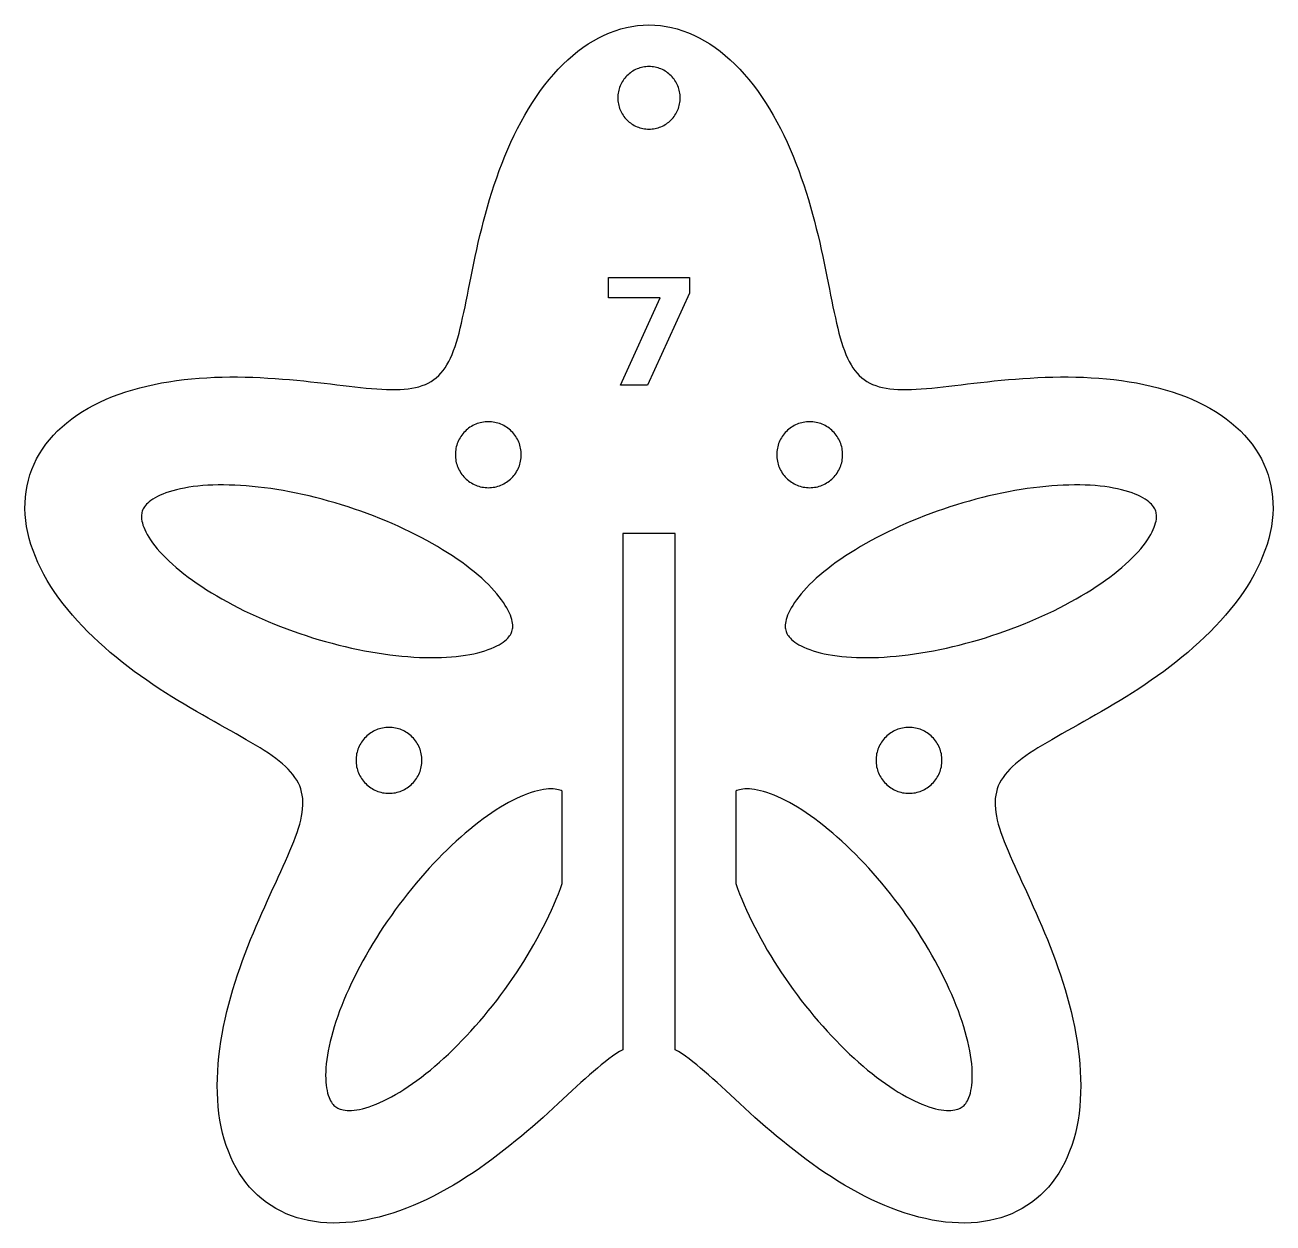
# Model space of a CAD drawing. Header units: millimetres. Extents: x -36 to 112, y -32 to 38.
# Drawn here: x 40 to 111.9, y -31.5 to 37.5 of the extents above; entities that cross this region are included whole.
import ezdxf

# ---------------------------------------------------------------- set-up
doc = ezdxf.new("R2010")
doc.units = ezdxf.units.MM
doc.layers.add('CUT', color=1, linetype='Continuous')
doc.layers.add('ENGRAVE', color=7, linetype='Continuous')

msp = doc.modelspace()

# ---------------------------------------------------------------- linework, layer by layer
at = {"layer": 'CUT'}
for points in [[(104.121, -0.739), (103.76, -0.973), (103.4, -1.2), (103.041, -1.422), (102.685, -1.638), (102.331, -1.848), (101.981, -2.052), (101.636, -2.251), (101.296, -2.445), (100.962, -2.634), (100.634, -2.818), (100.313, -2.997), (100, -3.172), (99.695, -3.343), (99.398, -3.511), (99.112, -3.676), (98.835, -3.837), (98.568, -3.996), (98.312, -4.153), (98.067, -4.308), (97.834, -4.462), (97.612, -4.614), (97.403, -4.766), (97.206, -4.918), (97.023, -5.07), (96.852, -5.223), (96.694, -5.377), (96.549, -5.532), (96.418, -5.689), (96.301, -5.849), (96.197, -6.011), (96.106, -6.176), (96.029, -6.345), (95.966, -6.518), (95.916, -6.696), (95.879, -6.878), (95.854, -7.065), (95.843, -7.257), (95.845, -7.455), (95.858, -7.659), (95.884, -7.87), (95.921, -8.087), (95.969, -8.311), (96.029, -8.542), (96.099, -8.781), (96.179, -9.027), (96.268, -9.28), (96.366, -9.542), (96.473, -9.811), (96.588, -10.088), (96.711, -10.374), (96.84, -10.667), (96.975, -10.969), (97.116, -11.279), (97.262, -11.596), (97.413, -11.922), (97.567, -12.256), (97.724, -12.598), (97.884, -12.947), (98.045, -13.303), (98.208, -13.667), (98.37, -14.038), (98.533, -14.416), (98.694, -14.8), (98.854, -15.19), (99.012, -15.586), (99.166, -15.987), (99.317, -16.394), (99.464, -16.805), (99.606, -17.22), (99.743, -17.639), (99.873, -18.062), (99.997, -18.487), (100.113, -18.914), (100.222, -19.343), (100.322, -19.773), (100.414, -20.204), (100.496, -20.635), (100.569, -21.066), (100.632, -21.495), (100.683, -21.923), (100.724, -22.348), (100.754, -22.77), (100.772, -23.189), (100.778, -23.604), (100.772, -24.014), (100.753, -24.419), (100.722, -24.818), (100.678, -25.21), (100.621, -25.595), (100.551, -25.972), (100.468, -26.341), (100.371, -26.701), (100.261, -27.051), (100.139, -27.392), (100.002, -27.722), (99.853, -28.04), (99.691, -28.348), (99.516, -28.643), (99.328, -28.926), (99.128, -29.196), (98.915, -29.452), (98.69, -29.695), (98.454, -29.924), (98.206, -30.138), (97.946, -30.338), (97.676, -30.523), (97.396, -30.693), (97.105, -30.847), (96.805, -30.986), (96.495, -31.109), (96.176, -31.216), (95.849, -31.307), (95.514, -31.382), (95.172, -31.442), (94.823, -31.485), (94.467, -31.512), (94.105, -31.524), (93.738, -31.52), (93.366, -31.501), (92.989, -31.466), (92.609, -31.416), (92.225, -31.351), (91.838, -31.272), (91.449, -31.178), (91.059, -31.071), (90.667, -30.95), (90.274, -30.816), (89.881, -30.67), (89.489, -30.511), (89.097, -30.341), (88.706, -30.159), (88.317, -29.967), (87.93, -29.765), (87.546, -29.553), (87.164, -29.333), (86.786, -29.105), (86.412, -28.869), (86.041, -28.626), (85.675, -28.377), (85.314, -28.122), (84.958, -27.863), (84.607, -27.6), (84.261, -27.333), (83.921, -27.064), (83.587, -26.793), (83.259, -26.52), (82.938, -26.248), (82.622, -25.976), (82.313, -25.704), (82.011, -25.435), (81.715, -25.168), (81.426, -24.904), (81.143, -24.645), (80.867, -24.39), (80.597, -24.14), (80.333, -23.896), (80.076, -23.659), (79.825, -23.429), (79.58, -23.207), (79.341, -22.994), (79.107, -22.789), (78.879, -22.594), (78.656, -22.409), (78.438, -22.235), (78.224, -22.071), (78.015, -21.919), (77.81, -21.779), (77.608, -21.651), (77.41, -21.536), (77.404, -21.533), (77.404, 8.203), (74.404, 8.203), (74.404, -21.533), (74.399, -21.536), (74.2, -21.651), (73.999, -21.779), (73.794, -21.919), (73.585, -22.071), (73.371, -22.235), (73.153, -22.409), (72.93, -22.594), (72.702, -22.789), (72.468, -22.994), (72.229, -23.207), (71.984, -23.429), (71.733, -23.659), (71.476, -23.896), (71.212, -24.14), (70.942, -24.39), (70.666, -24.645), (70.383, -24.904), (70.094, -25.168), (69.798, -25.435), (69.496, -25.704), (69.187, -25.976), (68.871, -26.248), (68.55, -26.52), (68.222, -26.793), (67.888, -27.064), (67.548, -27.333), (67.202, -27.6), (66.851, -27.863), (66.495, -28.122), (66.134, -28.377), (65.768, -28.626), (65.397, -28.869), (65.023, -29.105), (64.645, -29.333), (64.263, -29.553), (63.879, -29.765), (63.492, -29.967), (63.103, -30.159), (62.712, -30.341), (62.32, -30.511), (61.927, -30.67), (61.535, -30.816), (61.142, -30.95), (60.75, -31.071), (60.359, -31.178), (59.971, -31.272), (59.584, -31.351), (59.2, -31.416), (58.82, -31.466), (58.443, -31.501), (58.071, -31.52), (57.704, -31.524), (57.342, -31.512), (56.986, -31.485), (56.637, -31.442), (56.295, -31.382), (55.96, -31.307), (55.633, -31.216), (55.314, -31.109), (55.004, -30.986), (54.704, -30.847), (54.413, -30.693), (54.133, -30.523), (53.863, -30.338), (53.603, -30.138), (53.355, -29.924), (53.119, -29.695), (52.894, -29.452), (52.681, -29.196), (52.481, -28.926), (52.293, -28.643), (52.118, -28.348), (51.956, -28.04), (51.806, -27.722), (51.67, -27.392), (51.547, -27.051), (51.438, -26.701), (51.341, -26.341), (51.258, -25.972), (51.188, -25.595), (51.131, -25.21), (51.087, -24.818), (51.056, -24.419), (51.037, -24.014), (51.031, -23.604), (51.037, -23.189), (51.055, -22.77), (51.085, -22.348), (51.126, -21.923), (51.177, -21.495), (51.24, -21.066), (51.313, -20.635), (51.395, -20.204), (51.487, -19.773), (51.587, -19.343), (51.696, -18.914), (51.812, -18.487), (51.936, -18.062), (52.066, -17.639), (52.203, -17.22), (52.345, -16.805), (52.492, -16.394), (52.643, -15.987), (52.797, -15.586), (52.955, -15.19), (53.115, -14.8), (53.276, -14.416), (53.439, -14.038), (53.601, -13.667), (53.764, -13.303), (53.925, -12.947), (54.085, -12.598), (54.242, -12.256), (54.396, -11.922), (54.546, -11.596), (54.693, -11.279), (54.834, -10.969), (54.969, -10.667), (55.098, -10.374), (55.221, -10.088), (55.336, -9.811), (55.443, -9.542), (55.541, -9.28), (55.63, -9.027), (55.71, -8.781), (55.78, -8.542), (55.839, -8.311), (55.888, -8.087), (55.925, -7.87), (55.951, -7.659), (55.964, -7.455), (55.966, -7.257), (55.954, -7.065), (55.93, -6.878), (55.893, -6.696), (55.843, -6.518), (55.78, -6.345), (55.703, -6.176), (55.612, -6.011), (55.508, -5.849), (55.391, -5.689), (55.259, -5.532), (55.115, -5.377), (54.957, -5.223), (54.786, -5.07), (54.602, -4.918), (54.406, -4.766), (54.197, -4.614), (53.975, -4.462), (53.742, -4.308), (53.497, -4.153), (53.241, -3.996), (52.974, -3.837), (52.697, -3.676), (52.41, -3.511), (52.114, -3.343), (51.809, -3.172), (51.496, -2.997), (51.175, -2.818), (50.847, -2.634), (50.513, -2.445), (50.173, -2.251), (49.827, -2.052), (49.478, -1.848), (49.124, -1.638), (48.768, -1.422), (48.409, -1.2), (48.049, -0.973), (47.688, -0.739), (47.327, -0.499), (46.966, -0.253), (46.608, 0), (46.251, 0.259), (45.897, 0.524), (45.547, 0.795), (45.202, 1.072), (44.862, 1.355), (44.528, 1.644), (44.2, 1.939), (43.88, 2.239), (43.568, 2.545), (43.265, 2.856), (42.972, 3.171), (42.689, 3.491), (42.417, 3.815), (42.156, 4.144), (41.907, 4.476), (41.671, 4.811), (41.448, 5.15), (41.239, 5.49), (41.044, 5.834), (40.864, 6.179), (40.699, 6.525), (40.55, 6.872), (40.416, 7.22), (40.299, 7.568), (40.198, 7.916), (40.114, 8.263), (40.048, 8.608), (39.998, 8.952), (39.966, 9.294), (39.952, 9.633), (39.956, 9.969), (39.977, 10.302), (40.016, 10.631), (40.073, 10.955), (40.148, 11.274), (40.24, 11.588), (40.35, 11.896), (40.477, 12.199), (40.622, 12.494), (40.783, 12.783), (40.961, 13.065), (41.156, 13.339), (41.367, 13.605), (41.594, 13.862), (41.836, 14.112), (42.093, 14.352), (42.365, 14.584), (42.65, 14.806), (42.95, 15.018), (43.262, 15.221), (43.588, 15.414), (43.925, 15.598), (44.273, 15.771), (44.632, 15.934), (45.002, 16.087), (45.381, 16.23), (45.769, 16.362), (46.166, 16.484), (46.57, 16.597), (46.981, 16.699), (47.398, 16.792), (47.821, 16.875), (48.248, 16.948), (48.68, 17.012), (49.115, 17.067), (49.553, 17.113), (49.994, 17.15), (50.435, 17.179), (50.878, 17.2), (51.32, 17.214), (51.762, 17.221), (52.203, 17.22), (52.642, 17.214), (53.078, 17.201), (53.511, 17.183), (53.941, 17.16), (54.366, 17.132), (54.786, 17.101), (55.202, 17.066), (55.611, 17.028), (56.014, 16.988), (56.41, 16.946), (56.799, 16.903), (57.181, 16.859), (57.554, 16.815), (57.919, 16.772), (58.276, 16.729), (58.623, 16.688), (58.961, 16.65), (59.29, 16.614), (59.609, 16.582), (59.918, 16.554), (60.218, 16.53), (60.507, 16.512), (60.786, 16.499), (61.055, 16.492), (61.313, 16.492), (61.561, 16.5), (61.8, 16.515), (62.028, 16.538), (62.246, 16.569), (62.454, 16.61), (62.652, 16.66), (62.841, 16.72), (63.021, 16.79), (63.191, 16.871), (63.353, 16.963), (63.506, 17.065), (63.651, 17.179), (63.788, 17.305), (63.917, 17.442), (64.039, 17.591), (64.155, 17.752), (64.264, 17.925), (64.367, 18.11), (64.464, 18.308), (64.557, 18.518), (64.645, 18.74), (64.728, 18.974), (64.808, 19.219), (64.885, 19.477), (64.959, 19.747), (65.031, 20.027), (65.101, 20.319), (65.169, 20.622), (65.237, 20.935), (65.305, 21.259), (65.373, 21.593), (65.442, 21.936), (65.512, 22.288), (65.583, 22.648), (65.657, 23.017), (65.733, 23.393), (65.812, 23.777), (65.894, 24.167), (65.981, 24.562), (66.071, 24.963), (66.166, 25.369), (66.266, 25.779), (66.372, 26.192), (66.482, 26.607), (66.599, 27.025), (66.722, 27.444), (66.851, 27.863), (66.987, 28.282), (67.13, 28.7), (67.28, 29.117), (67.437, 29.531), (67.601, 29.942), (67.772, 30.349), (67.951, 30.752), (68.138, 31.149), (68.332, 31.54), (68.534, 31.924), (68.744, 32.3), (68.961, 32.669), (69.185, 33.028), (69.417, 33.377), (69.655, 33.716), (69.901, 34.045), (70.154, 34.361), (70.414, 34.665), (70.68, 34.957), (70.953, 35.235), (71.231, 35.499), (71.515, 35.748), (71.805, 35.983), (72.1, 36.202), (72.399, 36.405), (72.703, 36.592), (73.011, 36.762), (73.323, 36.915), (73.638, 37.051), (73.956, 37.169), (74.277, 37.27), (74.6, 37.353), (74.925, 37.417), (75.251, 37.463), (75.577, 37.491), (75.904, 37.5), (76.232, 37.491), (76.558, 37.463), (76.884, 37.417), (77.209, 37.353), (77.532, 37.27), (77.852, 37.169), (78.171, 37.051), (78.486, 36.915), (78.798, 36.762), (79.106, 36.592), (79.41, 36.405), (79.709, 36.202), (80.004, 35.983), (80.294, 35.748), (80.578, 35.499), (80.856, 35.235), (81.129, 34.957), (81.395, 34.665), (81.655, 34.361), (81.907, 34.045), (82.153, 33.716), (82.392, 33.377), (82.624, 33.028), (82.848, 32.669), (83.065, 32.3), (83.275, 31.924), (83.477, 31.54), (83.671, 31.149), (83.857, 30.752), (84.037, 30.349), (84.208, 29.942), (84.372, 29.531), (84.529, 29.117), (84.679, 28.7), (84.822, 28.282), (84.958, 27.863), (85.087, 27.444), (85.21, 27.025), (85.327, 26.607), (85.437, 26.192), (85.543, 25.779), (85.643, 25.369), (85.738, 24.963), (85.828, 24.562), (85.915, 24.167), (85.997, 23.777), (86.076, 23.393), (86.152, 23.017), (86.226, 22.648), (86.297, 22.288), (86.367, 21.936), (86.436, 21.593), (86.504, 21.259), (86.572, 20.935), (86.64, 20.622), (86.708, 20.319), (86.778, 20.027), (86.85, 19.747), (86.924, 19.477), (87.001, 19.219), (87.081, 18.974), (87.164, 18.74), (87.252, 18.518), (87.345, 18.308), (87.442, 18.11), (87.545, 17.925), (87.654, 17.752), (87.77, 17.591), (87.892, 17.442), (88.021, 17.305), (88.158, 17.179), (88.303, 17.065), (88.456, 16.963), (88.618, 16.871), (88.788, 16.79), (88.968, 16.72), (89.157, 16.66), (89.355, 16.61), (89.563, 16.569), (89.781, 16.538), (90.009, 16.515), (90.247, 16.5), (90.496, 16.492), (90.754, 16.492), (91.023, 16.499), (91.302, 16.512), (91.591, 16.53), (91.891, 16.554), (92.2, 16.582), (92.519, 16.614), (92.848, 16.65), (93.186, 16.688), (93.533, 16.729), (93.89, 16.772), (94.255, 16.815), (94.628, 16.859), (95.01, 16.903), (95.399, 16.946), (95.795, 16.988), (96.198, 17.028), (96.607, 17.066), (97.022, 17.101), (97.443, 17.132), (97.868, 17.16), (98.298, 17.183), (98.731, 17.201), (99.167, 17.214), (99.606, 17.22), (100.047, 17.221), (100.489, 17.214), (100.931, 17.2), (101.374, 17.179), (101.815, 17.15), (102.255, 17.113), (102.694, 17.067), (103.129, 17.012), (103.561, 16.948), (103.988, 16.875), (104.411, 16.792), (104.828, 16.699), (105.239, 16.597), (105.643, 16.484), (106.04, 16.362), (106.428, 16.23), (106.807, 16.087), (107.176, 15.934), (107.536, 15.771), (107.884, 15.598), (108.221, 15.414), (108.546, 15.221), (108.859, 15.018), (109.158, 14.806), (109.444, 14.584), (109.716, 14.352), (109.973, 14.112), (110.215, 13.862), (110.442, 13.605), (110.653, 13.339), (110.848, 13.065), (111.026, 12.783), (111.187, 12.494), (111.332, 12.199), (111.459, 11.896), (111.569, 11.588), (111.661, 11.274), (111.736, 10.955), (111.793, 10.631), (111.832, 10.302), (111.853, 9.969), (111.857, 9.633), (111.842, 9.294), (111.811, 8.952), (111.761, 8.608), (111.694, 8.263), (111.611, 7.916), (111.51, 7.568), (111.393, 7.22), (111.259, 6.872), (111.11, 6.525), (110.945, 6.179), (110.765, 5.834), (110.57, 5.49), (110.361, 5.15), (110.138, 4.811), (109.902, 4.476), (109.653, 4.144), (109.392, 3.815), (109.12, 3.491), (108.837, 3.171), (108.543, 2.856), (108.241, 2.545), (107.929, 2.239), (107.609, 1.939), (107.281, 1.644), (106.947, 1.355), (106.607, 1.072), (106.262, 0.795), (105.912, 0.524), (105.558, 0.259), (105.201, 0), (104.842, -0.253), (104.482, -0.499), (104.121, -0.739)], [(77.702, 33.388), (77.696, 33.476), (77.685, 33.564), (77.67, 33.651), (77.651, 33.737), (77.627, 33.823), (77.599, 33.906), (77.567, 33.989), (77.532, 34.07), (77.492, 34.149), (77.448, 34.225), (77.401, 34.3), (77.35, 34.372), (77.296, 34.442), (77.238, 34.509), (77.177, 34.573), (77.113, 34.634), (77.046, 34.691), (76.977, 34.746), (76.904, 34.797), (76.83, 34.844), (76.753, 34.887), (76.674, 34.927), (76.593, 34.963), (76.511, 34.995), (76.427, 35.022), (76.342, 35.046), (76.256, 35.065), (76.169, 35.081), (76.081, 35.091), (75.993, 35.098), (75.904, 35.1), (75.816, 35.098), (75.728, 35.091), (75.64, 35.081), (75.553, 35.065), (75.467, 35.046), (75.382, 35.022), (75.298, 34.995), (75.216, 34.963), (75.135, 34.927), (75.056, 34.887), (74.979, 34.844), (74.904, 34.797), (74.832, 34.746), (74.763, 34.691), (74.696, 34.634), (74.632, 34.573), (74.571, 34.509), (74.513, 34.442), (74.459, 34.372), (74.408, 34.3), (74.361, 34.225), (74.317, 34.149), (74.277, 34.07), (74.241, 33.989), (74.21, 33.906), (74.182, 33.823), (74.158, 33.737), (74.139, 33.651), (74.124, 33.564), (74.113, 33.476), (74.107, 33.388), (74.104, 33.3), (74.107, 33.212), (74.113, 33.124), (74.124, 33.036), (74.139, 32.949), (74.158, 32.863), (74.182, 32.777), (74.21, 32.694), (74.241, 32.611), (74.277, 32.53), (74.317, 32.451), (74.361, 32.375), (74.408, 32.3), (74.459, 32.228), (74.513, 32.158), (74.571, 32.091), (74.632, 32.027), (74.696, 31.966), (74.763, 31.909), (74.832, 31.854), (74.904, 31.803), (74.979, 31.756), (75.056, 31.713), (75.135, 31.673), (75.216, 31.637), (75.298, 31.605), (75.382, 31.578), (75.467, 31.554), (75.553, 31.535), (75.64, 31.519), (75.728, 31.509), (75.816, 31.502), (75.904, 31.5), (75.993, 31.502), (76.081, 31.509), (76.169, 31.519), (76.256, 31.535), (76.342, 31.554), (76.427, 31.578), (76.511, 31.605), (76.593, 31.637), (76.674, 31.673), (76.753, 31.713), (76.83, 31.756), (76.904, 31.803), (76.977, 31.854), (77.046, 31.909), (77.113, 31.966), (77.177, 32.027), (77.238, 32.091), (77.296, 32.158), (77.35, 32.228), (77.401, 32.3), (77.448, 32.375), (77.492, 32.451), (77.532, 32.53), (77.567, 32.611), (77.599, 32.694), (77.627, 32.777), (77.651, 32.863), (77.67, 32.949), (77.685, 33.036), (77.696, 33.124), (77.702, 33.212), (77.704, 33.3), (77.702, 33.388)], [(68.537, 12.556), (68.544, 12.649), (68.546, 12.742), (68.544, 12.835), (68.537, 12.928), (68.526, 13.021), (68.51, 13.113), (68.49, 13.204), (68.465, 13.293), (68.435, 13.382), (68.402, 13.469), (68.364, 13.554), (68.322, 13.637), (68.276, 13.719), (68.226, 13.797), (68.173, 13.874), (68.115, 13.947), (68.054, 14.018), (67.99, 14.085), (67.923, 14.15), (67.852, 14.21), (67.778, 14.268), (67.702, 14.321), (67.623, 14.371), (67.542, 14.417), (67.459, 14.459), (67.374, 14.497), (67.287, 14.531), (67.198, 14.56), (67.108, 14.585), (67.017, 14.605), (66.926, 14.621), (66.833, 14.632), (66.74, 14.639), (66.647, 14.642), (66.554, 14.639), (66.461, 14.632), (66.368, 14.621), (66.276, 14.605), (66.185, 14.585), (66.095, 14.56), (66.007, 14.531), (65.92, 14.497), (65.835, 14.459), (65.751, 14.417), (65.67, 14.371), (65.591, 14.321), (65.515, 14.268), (65.442, 14.21), (65.371, 14.15), (65.304, 14.085), (65.239, 14.018), (65.178, 13.947), (65.121, 13.874), (65.067, 13.797), (65.017, 13.719), (64.972, 13.637), (64.93, 13.554), (64.892, 13.469), (64.858, 13.382), (64.829, 13.293), (64.804, 13.204), (64.784, 13.113), (64.768, 13.021), (64.756, 12.928), (64.75, 12.835), (64.747, 12.742), (64.75, 12.649), (64.756, 12.556), (64.768, 12.463), (64.784, 12.371), (64.804, 12.28), (64.829, 12.191), (64.858, 12.102), (64.892, 12.015), (64.93, 11.93), (64.972, 11.847), (65.017, 11.765), (65.067, 11.687), (65.121, 11.61), (65.178, 11.537), (65.239, 11.466), (65.304, 11.399), (65.371, 11.335), (65.442, 11.274), (65.515, 11.216), (65.591, 11.163), (65.67, 11.113), (65.751, 11.067), (65.835, 11.025), (65.92, 10.987), (66.007, 10.953), (66.095, 10.924), (66.185, 10.899), (66.276, 10.879), (66.368, 10.863), (66.461, 10.852), (66.554, 10.845), (66.647, 10.842), (66.74, 10.845), (66.833, 10.852), (66.926, 10.863), (67.017, 10.879), (67.108, 10.899), (67.198, 10.924), (67.287, 10.953), (67.374, 10.987), (67.459, 11.025), (67.542, 11.067), (67.623, 11.113), (67.702, 11.163), (67.778, 11.216), (67.852, 11.274), (67.923, 11.335), (67.99, 11.399), (68.054, 11.466), (68.115, 11.537), (68.173, 11.61), (68.226, 11.687), (68.276, 11.765), (68.322, 11.847), (68.364, 11.93), (68.402, 12.015), (68.435, 12.102), (68.465, 12.191), (68.49, 12.28), (68.51, 12.371), (68.526, 12.463), (68.537, 12.556)], [(87.053, 12.556), (87.059, 12.649), (87.062, 12.742), (87.059, 12.835), (87.053, 12.928), (87.041, 13.021), (87.025, 13.113), (87.005, 13.204), (86.98, 13.293), (86.951, 13.382), (86.917, 13.469), (86.879, 13.554), (86.837, 13.637), (86.791, 13.719), (86.742, 13.797), (86.688, 13.874), (86.63, 13.947), (86.57, 14.018), (86.505, 14.085), (86.438, 14.15), (86.367, 14.21), (86.294, 14.268), (86.217, 14.321), (86.139, 14.371), (86.058, 14.417), (85.974, 14.459), (85.889, 14.497), (85.802, 14.531), (85.714, 14.56), (85.624, 14.585), (85.533, 14.605), (85.441, 14.621), (85.348, 14.632), (85.255, 14.639), (85.162, 14.642), (85.069, 14.639), (84.976, 14.632), (84.883, 14.621), (84.791, 14.605), (84.701, 14.585), (84.611, 14.56), (84.522, 14.531), (84.435, 14.497), (84.35, 14.459), (84.267, 14.417), (84.185, 14.371), (84.107, 14.321), (84.03, 14.268), (83.957, 14.21), (83.886, 14.15), (83.819, 14.085), (83.755, 14.018), (83.694, 13.947), (83.636, 13.874), (83.583, 13.797), (83.533, 13.719), (83.487, 13.637), (83.445, 13.554), (83.407, 13.469), (83.374, 13.382), (83.344, 13.293), (83.319, 13.204), (83.299, 13.113), (83.283, 13.021), (83.272, 12.928), (83.265, 12.835), (83.262, 12.742), (83.265, 12.649), (83.272, 12.556), (83.283, 12.463), (83.299, 12.371), (83.319, 12.28), (83.344, 12.191), (83.374, 12.102), (83.407, 12.015), (83.445, 11.93), (83.487, 11.847), (83.533, 11.765), (83.583, 11.687), (83.636, 11.61), (83.694, 11.537), (83.755, 11.466), (83.819, 11.399), (83.886, 11.335), (83.957, 11.274), (84.03, 11.216), (84.107, 11.163), (84.185, 11.113), (84.267, 11.067), (84.35, 11.025), (84.435, 10.987), (84.522, 10.953), (84.611, 10.924), (84.701, 10.899), (84.791, 10.879), (84.883, 10.863), (84.976, 10.852), (85.069, 10.845), (85.162, 10.842), (85.255, 10.845), (85.348, 10.852), (85.441, 10.863), (85.533, 10.879), (85.624, 10.899), (85.714, 10.924), (85.802, 10.953), (85.889, 10.987), (85.974, 11.025), (86.058, 11.067), (86.139, 11.113), (86.217, 11.163), (86.294, 11.216), (86.367, 11.274), (86.438, 11.335), (86.505, 11.399), (86.57, 11.466), (86.63, 11.537), (86.688, 11.61), (86.742, 11.687), (86.791, 11.765), (86.837, 11.847), (86.879, 11.93), (86.917, 12.015), (86.951, 12.102), (86.98, 12.191), (87.005, 12.28), (87.025, 12.371), (87.041, 12.463), (87.053, 12.556)], [(59.305, 9.483), (58.935, 9.611), (58.564, 9.735), (58.191, 9.853), (57.817, 9.966), (57.442, 10.074), (57.067, 10.177), (56.692, 10.273), (56.317, 10.365), (55.944, 10.45), (55.572, 10.529), (55.202, 10.603), (54.834, 10.67), (54.47, 10.731), (54.108, 10.786), (53.75, 10.835), (53.397, 10.878), (53.048, 10.914), (52.705, 10.944), (52.366, 10.968), (52.034, 10.985), (51.709, 10.996), (51.39, 11.001), (51.079, 10.999), (50.775, 10.992), (50.48, 10.978), (50.193, 10.958), (49.915, 10.933), (49.647, 10.901), (49.389, 10.865), (49.142, 10.822), (48.905, 10.775), (48.68, 10.723), (48.466, 10.667), (48.264, 10.606), (48.075, 10.541), (47.898, 10.473), (47.734, 10.403), (47.584, 10.33), (47.447, 10.256), (47.323, 10.18), (47.212, 10.105), (47.114, 10.03), (47.029, 9.956), (46.956, 9.883), (46.893, 9.813), (46.841, 9.745), (46.797, 9.679), (46.761, 9.614), (46.732, 9.551), (46.708, 9.487), (46.689, 9.421), (46.676, 9.352), (46.667, 9.279), (46.663, 9.2), (46.666, 9.114), (46.675, 9.02), (46.692, 8.918), (46.717, 8.808), (46.752, 8.69), (46.798, 8.564), (46.853, 8.43), (46.921, 8.289), (47, 8.142), (47.091, 7.989), (47.194, 7.83), (47.309, 7.666), (47.437, 7.499), (47.576, 7.327), (47.728, 7.152), (47.892, 6.975), (48.067, 6.795), (48.254, 6.614), (48.453, 6.431), (48.662, 6.247), (48.883, 6.063), (49.114, 5.878), (49.355, 5.694), (49.606, 5.509), (49.866, 5.326), (50.136, 5.143), (50.415, 4.962), (50.703, 4.783), (50.998, 4.605), (51.302, 4.429), (51.613, 4.256), (51.931, 4.085), (52.256, 3.917), (52.587, 3.752), (52.924, 3.591), (53.266, 3.433), (53.614, 3.278), (53.966, 3.128), (54.322, 2.982), (54.683, 2.839), (55.046, 2.702), (55.413, 2.569), (55.782, 2.44), (56.154, 2.317), (56.527, 2.198), (56.901, 2.085), (57.276, 1.977), (57.651, 1.875), (58.026, 1.778), (58.4, 1.687), (58.774, 1.602), (59.146, 1.522), (59.516, 1.449), (59.883, 1.382), (60.248, 1.32), (60.61, 1.265), (60.967, 1.216), (61.321, 1.174), (61.669, 1.138), (62.013, 1.108), (62.351, 1.084), (62.683, 1.067), (63.009, 1.056), (63.328, 1.051), (63.639, 1.052), (63.943, 1.06), (64.238, 1.074), (64.525, 1.093), (64.802, 1.119), (65.07, 1.15), (65.328, 1.187), (65.576, 1.229), (65.813, 1.276), (66.038, 1.329), (66.252, 1.385), (66.454, 1.446), (66.643, 1.51), (66.82, 1.578), (66.983, 1.649), (67.134, 1.722), (67.271, 1.796), (67.395, 1.871), (67.506, 1.947), (67.603, 2.022), (67.689, 2.096), (67.762, 2.168), (67.825, 2.239), (67.877, 2.307), (67.921, 2.373), (67.957, 2.437), (67.986, 2.501), (68.01, 2.565), (68.028, 2.631), (68.042, 2.7), (68.051, 2.773), (68.054, 2.852), (68.052, 2.938), (68.043, 3.032), (68.026, 3.133), (68, 3.243), (67.965, 3.362), (67.92, 3.488), (67.864, 3.621), (67.797, 3.762), (67.718, 3.91), (67.627, 4.063), (67.524, 4.222), (67.409, 4.385), (67.281, 4.553), (67.141, 4.725), (66.99, 4.899), (66.826, 5.077), (66.65, 5.256), (66.463, 5.438), (66.265, 5.62), (66.055, 5.804), (65.835, 5.989), (65.604, 6.173), (65.363, 6.358), (65.112, 6.542), (64.851, 6.726), (64.581, 6.908), (64.303, 7.089), (64.015, 7.269), (63.719, 7.447), (63.416, 7.622), (63.105, 7.796), (62.787, 7.966), (62.462, 8.134), (62.131, 8.299), (61.794, 8.461), (61.452, 8.619), (61.104, 8.773), (60.752, 8.924), (60.395, 9.07), (60.035, 9.212), (59.671, 9.35), (59.305, 9.483)], [(94.908, 2.085), (95.282, 2.198), (95.655, 2.317), (96.027, 2.44), (96.396, 2.569), (96.762, 2.702), (97.126, 2.839), (97.486, 2.982), (97.843, 3.128), (98.195, 3.278), (98.543, 3.433), (98.885, 3.591), (99.222, 3.752), (99.553, 3.917), (99.878, 4.085), (100.196, 4.256), (100.507, 4.429), (100.811, 4.605), (101.106, 4.783), (101.394, 4.962), (101.673, 5.143), (101.943, 5.326), (102.203, 5.509), (102.454, 5.694), (102.695, 5.878), (102.926, 6.063), (103.147, 6.247), (103.356, 6.431), (103.555, 6.614), (103.742, 6.795), (103.917, 6.975), (104.081, 7.152), (104.233, 7.327), (104.372, 7.499), (104.5, 7.666), (104.615, 7.83), (104.718, 7.989), (104.809, 8.142), (104.888, 8.289), (104.955, 8.43), (105.011, 8.564), (105.056, 8.69), (105.091, 8.808), (105.117, 8.918), (105.134, 9.02), (105.143, 9.114), (105.145, 9.2), (105.142, 9.279), (105.133, 9.352), (105.119, 9.421), (105.101, 9.487), (105.077, 9.551), (105.048, 9.614), (105.012, 9.679), (104.968, 9.745), (104.916, 9.813), (104.853, 9.883), (104.78, 9.956), (104.695, 10.03), (104.597, 10.105), (104.486, 10.18), (104.362, 10.256), (104.225, 10.33), (104.075, 10.403), (103.911, 10.473), (103.734, 10.541), (103.545, 10.606), (103.343, 10.667), (103.129, 10.723), (102.904, 10.775), (102.667, 10.822), (102.419, 10.865), (102.161, 10.901), (101.893, 10.933), (101.616, 10.958), (101.329, 10.978), (101.034, 10.992), (100.73, 10.999), (100.419, 11.001), (100.1, 10.996), (99.775, 10.985), (99.442, 10.968), (99.104, 10.944), (98.761, 10.914), (98.412, 10.878), (98.058, 10.835), (97.701, 10.786), (97.339, 10.731), (96.975, 10.67), (96.607, 10.603), (96.237, 10.529), (95.865, 10.45), (95.492, 10.365), (95.117, 10.273), (94.742, 10.177), (94.367, 10.074), (93.992, 9.966), (93.618, 9.853), (93.245, 9.735), (92.874, 9.611), (92.504, 9.483), (92.138, 9.35), (91.774, 9.212), (91.414, 9.07), (91.057, 8.924), (90.705, 8.773), (90.357, 8.619), (90.015, 8.461), (89.678, 8.299), (89.347, 8.134), (89.022, 7.966), (88.704, 7.796), (88.393, 7.622), (88.089, 7.447), (87.794, 7.269), (87.506, 7.089), (87.228, 6.908), (86.958, 6.726), (86.697, 6.542), (86.446, 6.358), (86.205, 6.173), (85.974, 5.989), (85.754, 5.804), (85.544, 5.62), (85.346, 5.438), (85.159, 5.256), (84.983, 5.077), (84.819, 4.899), (84.667, 4.725), (84.528, 4.553), (84.4, 4.385), (84.285, 4.222), (84.182, 4.063), (84.091, 3.91), (84.012, 3.762), (83.945, 3.621), (83.889, 3.488), (83.844, 3.362), (83.809, 3.243), (83.783, 3.133), (83.766, 3.032), (83.757, 2.938), (83.755, 2.852), (83.758, 2.773), (83.767, 2.7), (83.781, 2.631), (83.799, 2.565), (83.823, 2.501), (83.852, 2.437), (83.888, 2.373), (83.932, 2.307), (83.984, 2.239), (84.047, 2.168), (84.12, 2.096), (84.206, 2.022), (84.303, 1.947), (84.414, 1.871), (84.538, 1.796), (84.675, 1.722), (84.825, 1.649), (84.989, 1.578), (85.166, 1.51), (85.355, 1.446), (85.557, 1.385), (85.771, 1.329), (85.996, 1.276), (86.233, 1.229), (86.481, 1.187), (86.739, 1.15), (87.007, 1.119), (87.284, 1.093), (87.571, 1.074), (87.866, 1.06), (88.17, 1.052), (88.481, 1.051), (88.8, 1.056), (89.126, 1.067), (89.458, 1.084), (89.796, 1.108), (90.139, 1.138), (90.488, 1.174), (90.842, 1.216), (91.199, 1.265), (91.561, 1.32), (91.925, 1.382), (92.293, 1.449), (92.663, 1.522), (93.035, 1.602), (93.408, 1.687), (93.783, 1.778), (94.158, 1.875), (94.533, 1.977), (94.908, 2.085)], [(62.816, -5.053), (62.823, -4.96), (62.825, -4.867), (62.823, -4.774), (62.816, -4.681), (62.804, -4.588), (62.788, -4.496), (62.768, -4.405), (62.743, -4.316), (62.714, -4.227), (62.68, -4.14), (62.643, -4.055), (62.601, -3.972), (62.555, -3.89), (62.505, -3.812), (62.451, -3.735), (62.394, -3.662), (62.333, -3.591), (62.269, -3.524), (62.201, -3.46), (62.13, -3.399), (62.057, -3.341), (61.981, -3.288), (61.902, -3.238), (61.821, -3.192), (61.738, -3.15), (61.652, -3.112), (61.565, -3.078), (61.477, -3.049), (61.387, -3.024), (61.296, -3.004), (61.204, -2.988), (61.112, -2.977), (61.019, -2.97), (60.925, -2.967), (60.832, -2.97), (60.739, -2.977), (60.647, -2.988), (60.555, -3.004), (60.464, -3.024), (60.374, -3.049), (60.285, -3.078), (60.198, -3.112), (60.113, -3.15), (60.03, -3.192), (59.949, -3.238), (59.87, -3.288), (59.794, -3.341), (59.72, -3.399), (59.65, -3.46), (59.582, -3.524), (59.518, -3.591), (59.457, -3.662), (59.4, -3.735), (59.346, -3.812), (59.296, -3.89), (59.25, -3.972), (59.208, -4.055), (59.17, -4.14), (59.137, -4.227), (59.108, -4.316), (59.083, -4.405), (59.062, -4.496), (59.046, -4.588), (59.035, -4.681), (59.028, -4.774), (59.026, -4.867), (59.028, -4.96), (59.035, -5.053), (59.046, -5.146), (59.062, -5.238), (59.083, -5.329), (59.108, -5.418), (59.137, -5.507), (59.17, -5.594), (59.208, -5.679), (59.25, -5.762), (59.296, -5.844), (59.346, -5.922), (59.4, -5.999), (59.457, -6.072), (59.518, -6.143), (59.582, -6.21), (59.65, -6.275), (59.72, -6.335), (59.794, -6.393), (59.87, -6.446), (59.949, -6.496), (60.03, -6.542), (60.113, -6.584), (60.198, -6.622), (60.285, -6.656), (60.374, -6.685), (60.464, -6.71), (60.555, -6.73), (60.647, -6.746), (60.739, -6.757), (60.832, -6.764), (60.925, -6.767), (61.019, -6.764), (61.112, -6.757), (61.204, -6.746), (61.296, -6.73), (61.387, -6.71), (61.477, -6.685), (61.565, -6.656), (61.652, -6.622), (61.738, -6.584), (61.821, -6.542), (61.902, -6.496), (61.981, -6.446), (62.057, -6.393), (62.13, -6.335), (62.201, -6.275), (62.269, -6.21), (62.333, -6.143), (62.394, -6.072), (62.451, -5.999), (62.505, -5.922), (62.555, -5.844), (62.601, -5.762), (62.643, -5.679), (62.68, -5.594), (62.714, -5.507), (62.743, -5.418), (62.768, -5.329), (62.788, -5.238), (62.804, -5.146), (62.816, -5.053)], [(92.774, -5.053), (92.781, -4.96), (92.783, -4.867), (92.781, -4.774), (92.774, -4.681), (92.763, -4.588), (92.747, -4.496), (92.726, -4.405), (92.701, -4.316), (92.672, -4.227), (92.639, -4.14), (92.601, -4.055), (92.559, -3.972), (92.513, -3.89), (92.463, -3.812), (92.409, -3.735), (92.352, -3.662), (92.291, -3.591), (92.227, -3.524), (92.159, -3.46), (92.089, -3.399), (92.015, -3.341), (91.939, -3.288), (91.86, -3.238), (91.779, -3.192), (91.696, -3.15), (91.611, -3.112), (91.524, -3.078), (91.435, -3.049), (91.345, -3.024), (91.254, -3.004), (91.162, -2.988), (91.07, -2.977), (90.977, -2.97), (90.884, -2.967), (90.79, -2.97), (90.697, -2.977), (90.605, -2.988), (90.513, -3.004), (90.422, -3.024), (90.332, -3.049), (90.244, -3.078), (90.157, -3.112), (90.071, -3.15), (89.988, -3.192), (89.907, -3.238), (89.828, -3.288), (89.752, -3.341), (89.678, -3.399), (89.608, -3.46), (89.54, -3.524), (89.476, -3.591), (89.415, -3.662), (89.358, -3.735), (89.304, -3.812), (89.254, -3.89), (89.208, -3.972), (89.166, -4.055), (89.129, -4.14), (89.095, -4.227), (89.066, -4.316), (89.041, -4.405), (89.02, -4.496), (89.005, -4.588), (88.993, -4.681), (88.986, -4.774), (88.984, -4.867), (88.986, -4.96), (88.993, -5.053), (89.005, -5.146), (89.02, -5.238), (89.041, -5.329), (89.066, -5.418), (89.095, -5.507), (89.129, -5.594), (89.166, -5.679), (89.208, -5.762), (89.254, -5.844), (89.304, -5.922), (89.358, -5.999), (89.415, -6.072), (89.476, -6.143), (89.54, -6.21), (89.608, -6.275), (89.678, -6.335), (89.752, -6.393), (89.828, -6.446), (89.907, -6.496), (89.988, -6.542), (90.071, -6.584), (90.157, -6.622), (90.244, -6.656), (90.332, -6.685), (90.422, -6.71), (90.513, -6.73), (90.605, -6.746), (90.697, -6.757), (90.79, -6.764), (90.884, -6.767), (90.977, -6.764), (91.07, -6.757), (91.162, -6.746), (91.254, -6.73), (91.345, -6.71), (91.435, -6.685), (91.524, -6.656), (91.611, -6.622), (91.696, -6.584), (91.779, -6.542), (91.86, -6.496), (91.939, -6.446), (92.015, -6.393), (92.089, -6.335), (92.159, -6.275), (92.227, -6.21), (92.291, -6.143), (92.352, -6.072), (92.409, -5.999), (92.463, -5.922), (92.513, -5.844), (92.559, -5.762), (92.601, -5.679), (92.639, -5.594), (92.672, -5.507), (92.701, -5.418), (92.726, -5.329), (92.747, -5.238), (92.763, -5.146), (92.774, -5.053)], [(61.756, -12.857), (61.52, -13.168), (61.288, -13.483), (61.06, -13.802), (60.836, -14.122), (60.618, -14.446), (60.405, -14.771), (60.197, -15.098), (59.994, -15.426), (59.798, -15.755), (59.607, -16.084), (59.423, -16.413), (59.246, -16.742), (59.075, -17.07), (58.911, -17.396), (58.754, -17.721), (58.604, -18.044), (58.462, -18.365), (58.327, -18.683), (58.2, -18.997), (58.081, -19.307), (57.97, -19.614), (57.867, -19.915), (57.772, -20.212), (57.685, -20.503), (57.607, -20.788), (57.537, -21.067), (57.476, -21.339), (57.423, -21.603), (57.378, -21.86), (57.342, -22.108), (57.313, -22.348), (57.293, -22.579), (57.281, -22.8), (57.276, -23.01), (57.279, -23.21), (57.289, -23.399), (57.306, -23.577), (57.329, -23.742), (57.357, -23.896), (57.39, -24.037), (57.428, -24.166), (57.469, -24.282), (57.513, -24.386), (57.559, -24.478), (57.607, -24.559), (57.655, -24.63), (57.705, -24.692), (57.755, -24.746), (57.806, -24.794), (57.86, -24.836), (57.917, -24.874), (57.978, -24.908), (58.045, -24.939), (58.119, -24.967), (58.202, -24.991), (58.294, -25.011), (58.396, -25.027), (58.508, -25.037), (58.631, -25.04), (58.765, -25.036), (58.91, -25.024), (59.064, -25.004), (59.229, -24.974), (59.403, -24.935), (59.586, -24.886), (59.777, -24.827), (59.976, -24.757), (60.182, -24.678), (60.395, -24.587), (60.614, -24.486), (60.839, -24.375), (61.07, -24.253), (61.305, -24.121), (61.545, -23.978), (61.788, -23.826), (62.035, -23.663), (62.285, -23.491), (62.538, -23.309), (62.793, -23.118), (63.05, -22.918), (63.308, -22.708), (63.568, -22.49), (63.829, -22.264), (64.089, -22.03), (64.35, -21.788), (64.611, -21.538), (64.871, -21.281), (65.13, -21.017), (65.388, -20.746), (65.644, -20.47), (65.898, -20.187), (66.15, -19.898), (66.4, -19.604), (66.646, -19.306), (66.89, -19.002), (67.129, -18.695), (67.366, -18.383), (67.598, -18.068), (67.826, -17.75), (68.049, -17.429), (68.267, -17.106), (68.481, -16.781), (68.689, -16.454), (68.891, -16.126), (69.087, -15.797), (69.278, -15.468), (69.462, -15.139), (69.64, -14.81), (69.811, -14.482), (69.975, -14.155), (70.132, -13.83), (70.281, -13.507), (70.424, -13.187), (70.558, -12.869), (70.685, -12.555), (70.804, -12.244), (70.904, -11.969), (70.904, -6.642), (70.84, -6.612), (70.766, -6.585), (70.684, -6.56), (70.592, -6.54), (70.49, -6.525), (70.377, -6.515), (70.254, -6.512), (70.12, -6.516), (69.976, -6.528), (69.821, -6.548), (69.656, -6.578), (69.482, -6.617), (69.3, -6.666), (69.108, -6.725), (68.91, -6.794), (68.703, -6.874), (68.49, -6.965), (68.271, -7.065), (68.046, -7.177), (67.815, -7.299), (67.58, -7.431), (67.341, -7.573), (67.097, -7.726), (66.85, -7.889), (66.6, -8.061), (66.347, -8.243), (66.092, -8.434), (65.835, -8.634), (65.577, -8.843), (65.317, -9.061), (65.057, -9.287), (64.796, -9.522), (64.535, -9.764), (64.274, -10.014), (64.014, -10.271), (63.755, -10.535), (63.497, -10.805), (63.241, -11.082), (62.987, -11.365), (62.735, -11.653), (62.486, -11.947), (62.239, -12.246), (61.996, -12.549), (61.756, -12.857)], [(83.76, -17.429), (83.983, -17.75), (84.211, -18.068), (84.443, -18.383), (84.679, -18.695), (84.919, -19.002), (85.163, -19.306), (85.409, -19.604), (85.659, -19.898), (85.911, -20.187), (86.165, -20.47), (86.421, -20.746), (86.679, -21.017), (86.938, -21.281), (87.198, -21.538), (87.459, -21.788), (87.72, -22.03), (87.98, -22.264), (88.241, -22.49), (88.5, -22.708), (88.759, -22.918), (89.016, -23.118), (89.271, -23.309), (89.524, -23.491), (89.774, -23.663), (90.021, -23.826), (90.264, -23.978), (90.504, -24.121), (90.739, -24.253), (90.969, -24.375), (91.195, -24.486), (91.414, -24.587), (91.627, -24.678), (91.833, -24.757), (92.032, -24.827), (92.223, -24.886), (92.406, -24.935), (92.58, -24.974), (92.745, -25.004), (92.899, -25.024), (93.044, -25.036), (93.178, -25.04), (93.301, -25.037), (93.413, -25.027), (93.515, -25.011), (93.607, -24.991), (93.69, -24.967), (93.764, -24.939), (93.831, -24.908), (93.892, -24.874), (93.949, -24.836), (94.002, -24.794), (94.054, -24.746), (94.104, -24.692), (94.154, -24.63), (94.202, -24.559), (94.25, -24.478), (94.296, -24.386), (94.34, -24.282), (94.381, -24.166), (94.419, -24.037), (94.452, -23.896), (94.48, -23.742), (94.503, -23.577), (94.52, -23.399), (94.53, -23.21), (94.532, -23.01), (94.528, -22.8), (94.516, -22.579), (94.496, -22.348), (94.467, -22.108), (94.431, -21.86), (94.386, -21.603), (94.333, -21.339), (94.272, -21.067), (94.202, -20.788), (94.124, -20.503), (94.037, -20.212), (93.942, -19.915), (93.839, -19.614), (93.728, -19.307), (93.609, -18.997), (93.482, -18.683), (93.347, -18.365), (93.205, -18.044), (93.055, -17.721), (92.898, -17.396), (92.734, -17.07), (92.563, -16.742), (92.386, -16.413), (92.201, -16.084), (92.011, -15.755), (91.815, -15.426), (91.612, -15.098), (91.404, -14.771), (91.191, -14.446), (90.972, -14.122), (90.749, -13.802), (90.521, -13.483), (90.289, -13.168), (90.053, -12.857), (89.813, -12.549), (89.57, -12.246), (89.323, -11.947), (89.074, -11.653), (88.822, -11.365), (88.568, -11.082), (88.311, -10.805), (88.054, -10.535), (87.795, -10.271), (87.535, -10.014), (87.274, -9.764), (87.013, -9.522), (86.752, -9.287), (86.492, -9.061), (86.232, -8.843), (85.974, -8.634), (85.717, -8.434), (85.462, -8.243), (85.209, -8.061), (84.959, -7.889), (84.712, -7.726), (84.468, -7.573), (84.229, -7.431), (83.993, -7.299), (83.763, -7.177), (83.538, -7.065), (83.319, -6.965), (83.106, -6.874), (82.899, -6.794), (82.7, -6.725), (82.509, -6.666), (82.326, -6.617), (82.153, -6.578), (81.988, -6.548), (81.833, -6.528), (81.689, -6.516), (81.555, -6.512), (81.432, -6.515), (81.319, -6.525), (81.217, -6.54), (81.125, -6.56), (81.043, -6.585), (80.969, -6.612), (80.904, -6.642), (80.904, -11.969), (81.004, -12.244), (81.124, -12.555), (81.251, -12.869), (81.385, -13.187), (81.527, -13.507), (81.677, -13.83), (81.834, -14.155), (81.998, -14.482), (82.169, -14.81), (82.347, -15.139), (82.531, -15.468), (82.721, -15.797), (82.918, -16.126), (83.12, -16.454), (83.328, -16.781), (83.542, -17.106), (83.76, -17.429)]]:
    msp.add_lwpolyline(points, close=True, dxfattribs=at)
at = {"layer": 'ENGRAVE'}
msp.add_lwpolyline([(78.24, 22.951), (78.24, 22.051), (75.823, 16.751), (74.266, 16.751), (76.554, 21.776), (73.568, 21.776), (73.568, 22.951), (78.24, 22.951)], close=True, dxfattribs=at)

doc.saveas('drawing.dxf')
